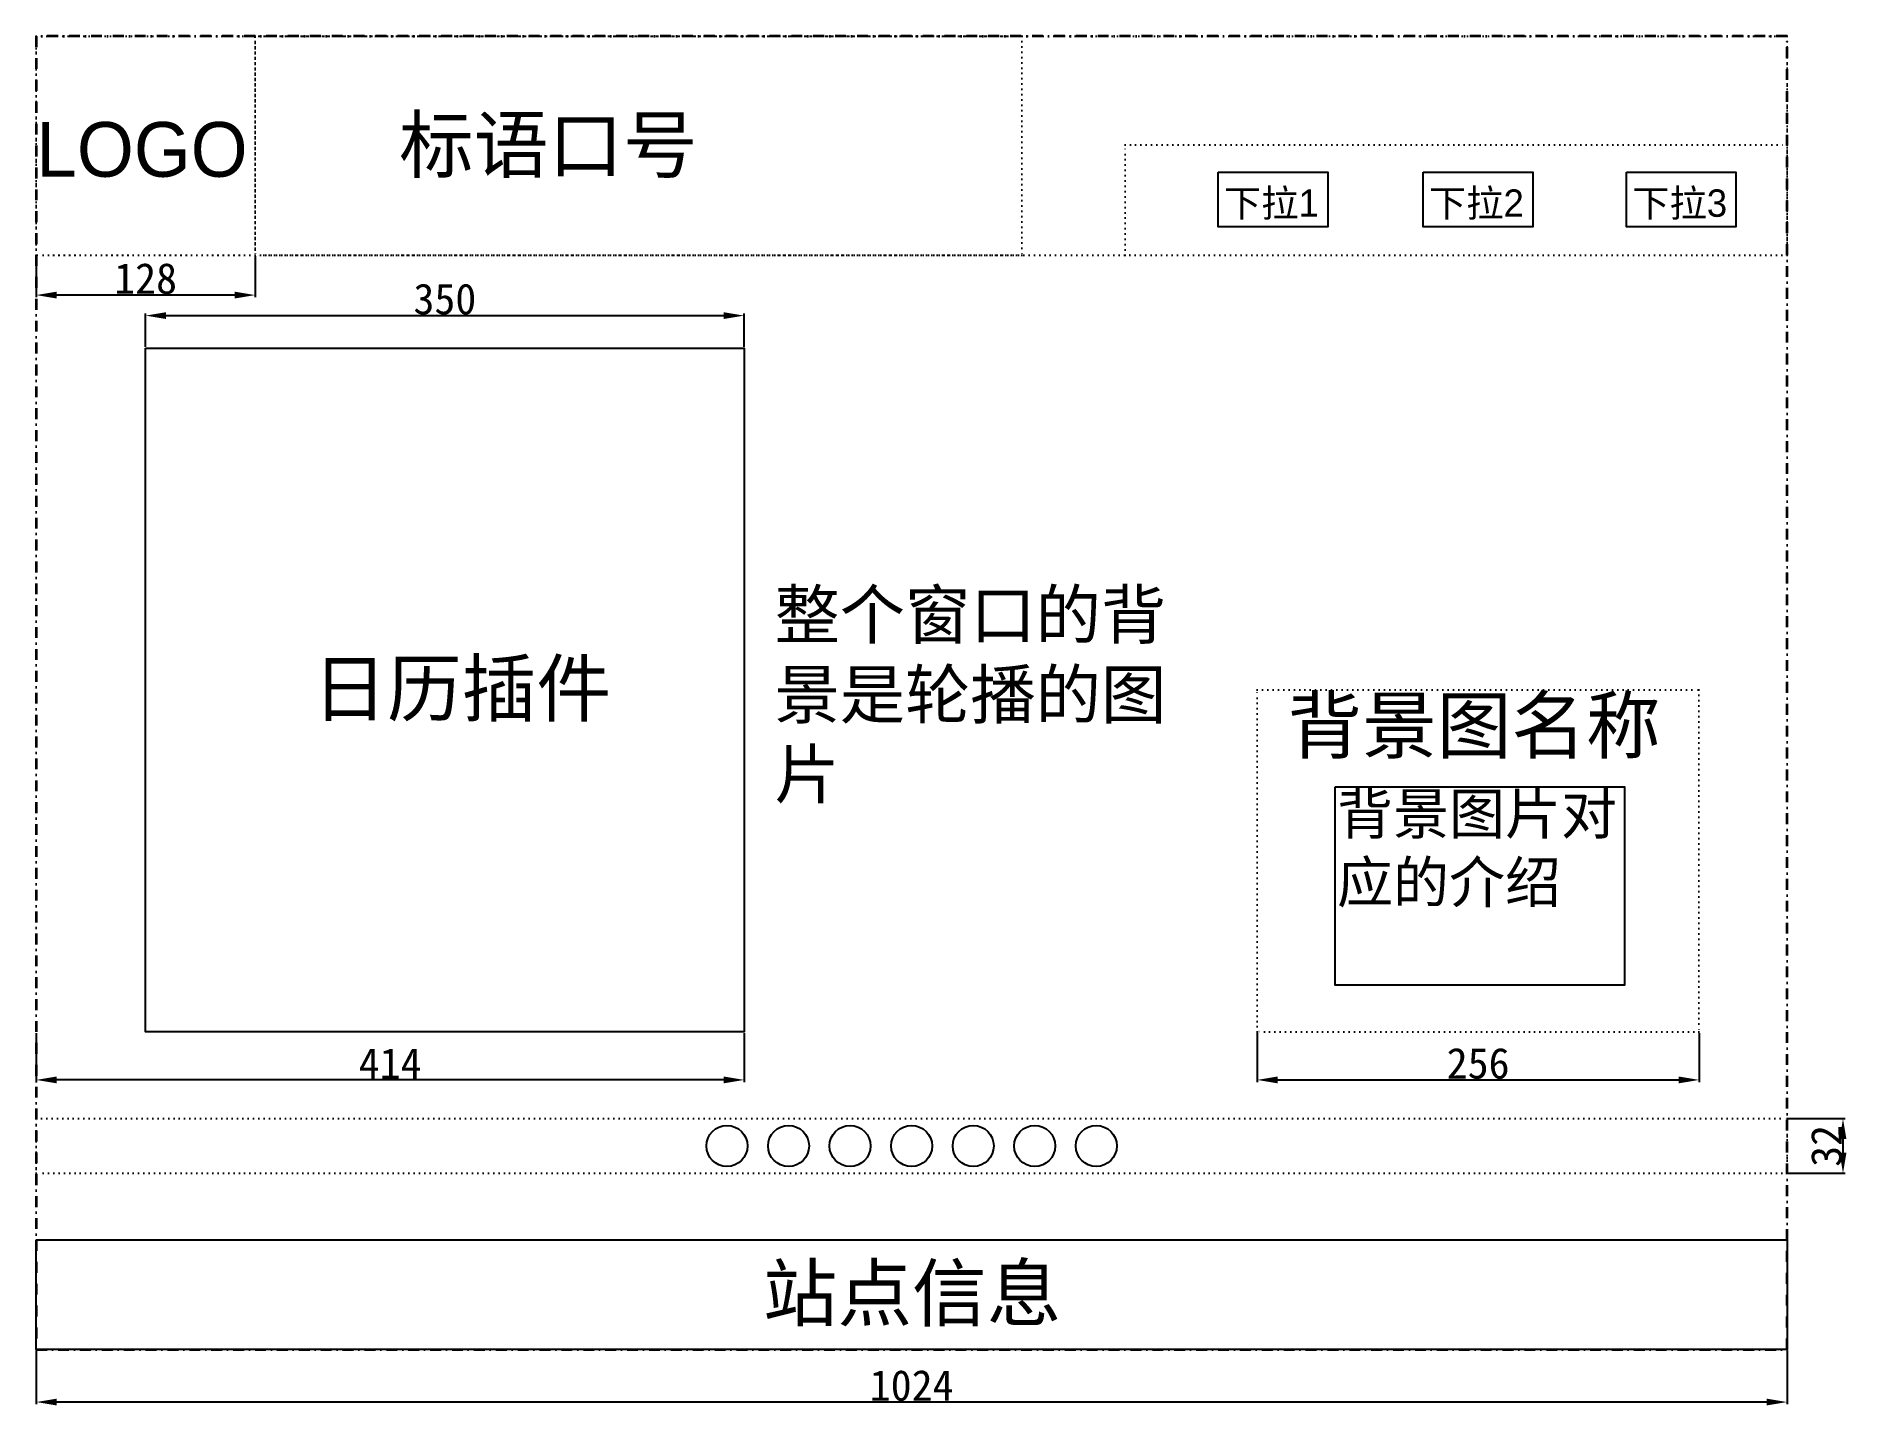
# Model space of a CAD drawing. Header units: millimetres. Extents: x 0 to 1059, y -33 to 768.
import ezdxf

# ---------------------------------------------------------------- set-up
doc = ezdxf.new("R2010")
doc.units = ezdxf.units.MM
doc.linetypes.add('ACAD_ISO07W100', pattern=[3, 0, -3])
doc.linetypes.add('DASHDOT2', pattern=[12.7, 6.35, -3.175, 0, -3.175])
doc.dimstyles.new('副本 ISO-25', dxfattribs={"dimtxt": 18, "dimasz": 12, "dimexe": 1.25, "dimexo": 0.625, "dimtad": 1, "dimdsep": 46, "dimtxsty": 'Standard', "dimcen": 8, "dimadec": 0, "dimazin": 0, "dimtfac": 1, "dimtmove": 0, "dimatfit": 3, "dimfxl": 1, "dimarcsym": 0})

# ---------------------------------------------------------------- blocks, each defined once
blk = doc.blocks.new('*U12')
blk.add_circle((0, 0), 12)
blk = doc.blocks.new('*U13')
at = {"color": 0, "linetype": 'ByBlock', "lineweight": -2, "transparency": 16777216}
for p in [(0, 0), (36, 0), (72, 0), (108, 0), (144, 0), (180, 0), (216, 0)]:
    blk.add_blockref('*U12', p, dxfattribs=at)
blk = doc.blocks.new('*D14')
at = {"color": 0, "lineweight": -2, "transparency": 16777216}
for p, q in [((64, 586.3), (64, 605.8)), ((76, 604.6), (402, 604.6)), ((414, 586.3), (414, 605.8))]:
    blk.add_line(p, q, dxfattribs=at)
at = {"color": 0, "transparency": 16777216}
for points in [[(76, 606.6), (76, 602.6), (64, 604.6)], [(402, 606.6), (402, 602.6), (414, 604.6)]]:
    blk.add_solid(points, dxfattribs=at)
at = {"layer": 'Defpoints', "color": 0, "transparency": 16777216}
for p in [(414, 604.6), (64, 585.6), (414, 585.6)]:
    blk.add_point(p, dxfattribs=at)
at = {"color": 0, "transparency": 16777216, "insert": (239, 614.2), "char_height": 18, "attachment_point": 5}
blk.add_mtext('350', dxfattribs=at)
blk = doc.blocks.new('*D15')
at = {"color": 0, "lineweight": -2, "transparency": 16777216}
for p, q in [((0, 639.4), (0, 615.4)), ((128, 639.4), (128, 615.4)), ((116, 616.6), (12, 616.6))]:
    blk.add_line(p, q, dxfattribs=at)
at = {"color": 0, "transparency": 16777216}
for points in [[(12, 618.6), (12, 614.6), (0, 616.6)], [(116, 618.6), (116, 614.6), (128, 616.6)]]:
    blk.add_solid(points, dxfattribs=at)
at = {"layer": 'Defpoints', "color": 0, "transparency": 16777216}
for p in [(0, 640), (128, 640), (0, 616.6)]:
    blk.add_point(p, dxfattribs=at)
at = {"color": 0, "transparency": 16777216, "insert": (64, 626.2), "char_height": 18, "attachment_point": 5}
blk.add_mtext('128', dxfattribs=at)
blk = doc.blocks.new('*D16')
at = {"color": 0, "lineweight": -2, "transparency": 16777216}
for p, q in [((0, -0.6), (0, -32)), ((1024, -0.6), (1024, -32)), ((1012, -30.8), (12, -30.8))]:
    blk.add_line(p, q, dxfattribs=at)
at = {"color": 0, "transparency": 16777216}
for points in [[(12, -28.8), (12, -32.8), (0, -30.8)], [(1012, -28.8), (1012, -32.8), (1024, -30.8)]]:
    blk.add_solid(points, dxfattribs=at)
at = {"layer": 'Defpoints', "color": 0, "transparency": 16777216}
for p in [(0, 0), (1024, 0), (0, -30.8)]:
    blk.add_point(p, dxfattribs=at)
at = {"color": 0, "transparency": 16777216, "insert": (512, -21.2), "char_height": 18, "attachment_point": 5}
blk.add_mtext('1024', dxfattribs=at)
blk = doc.blocks.new('*D17')
at = {"color": 0, "lineweight": -2, "transparency": 16777216}
for p, q in [((1024.6, 135), (1058, 135)), ((1056.7, 123), (1056.7, 115)), ((1024.6, 103), (1058, 103))]:
    blk.add_line(p, q, dxfattribs=at)
at = {"color": 0, "transparency": 16777216}
for points in [[(1054.7, 123), (1058.7, 123), (1056.7, 135)], [(1054.7, 115), (1058.7, 115), (1056.7, 103)]]:
    blk.add_solid(points, dxfattribs=at)
at = {"layer": 'Defpoints', "color": 0, "transparency": 16777216}
for p in [(1024, 135), (1024, 103), (1056.7, 103)]:
    blk.add_point(p, dxfattribs=at)
at = {"color": 0, "transparency": 16777216, "insert": (1047.1, 119), "char_height": 18, "attachment_point": 5, "rotation": 90}
blk.add_mtext('32', dxfattribs=at)
blk = doc.blocks.new('*D18')
at = {"color": 0, "lineweight": -2, "transparency": 16777216}
for p, q in [((714.1, 185), (714.1, 156.3)), ((972.5, 185), (972.5, 156.3)), ((726.1, 157.6), (960.5, 157.6))]:
    blk.add_line(p, q, dxfattribs=at)
at = {"color": 0, "transparency": 16777216}
for points in [[(726.1, 159.6), (726.1, 155.6), (714.1, 157.6)], [(960.5, 159.6), (960.5, 155.6), (972.5, 157.6)]]:
    blk.add_solid(points, dxfattribs=at)
at = {"layer": 'Defpoints', "color": 0, "transparency": 16777216}
for p in [(714.1, 185.6), (972.5, 185.6), (972.5, 157.6)]:
    blk.add_point(p, dxfattribs=at)
at = {"color": 0, "transparency": 16777216, "insert": (843.3, 167.2), "char_height": 18, "attachment_point": 5}
blk.add_mtext('256', dxfattribs=at)
blk = doc.blocks.new('*D19')
at = {"color": 0, "lineweight": -2, "transparency": 16777216}
for p, q in [((0, 185), (0, 156.3)), ((414, 185), (414, 156.3)), ((402, 157.6), (12, 157.6))]:
    blk.add_line(p, q, dxfattribs=at)
at = {"color": 0, "transparency": 16777216}
for points in [[(12, 159.6), (12, 155.6), (0, 157.6)], [(402, 159.6), (402, 155.6), (414, 157.6)]]:
    blk.add_solid(points, dxfattribs=at)
at = {"layer": 'Defpoints', "color": 0, "transparency": 16777216}
for p in [(0, 185.6), (414, 185.6), (0, 157.6)]:
    blk.add_point(p, dxfattribs=at)
at = {"color": 0, "transparency": 16777216, "insert": (207, 167.2), "char_height": 18, "attachment_point": 5}
blk.add_mtext('414', dxfattribs=at)

msp = doc.modelspace()

# ---------------------------------------------------------------- linework, layer by layer
at = {"linetype": 'DASHDOT2', "lineweight": 35}
msp.add_lwpolyline([(0, 0), (1024, 0), (1024, 768), (0, 768)], close=True, dxfattribs=at)
at = {"color": 40, "linetype": 'ACAD_ISO07W100', "true_color": 0xf8d731}
msp.add_lwpolyline([(0, 768), (1024, 768), (1024, 640), (0, 640)], close=True, dxfattribs=at)
at = {"color": 114, "linetype": 'ACAD_ISO07W100', "true_color": 0x139b48}
msp.add_lwpolyline([(0, 768), (128, 768), (128, 640), (0, 640)], close=True, dxfattribs=at)
at = {"color": 85, "linetype": 'ACAD_ISO07W100', "true_color": 0x58ba48}
msp.add_lwpolyline([(128, 768), (576.476, 768), (576.476, 640), (128, 640)], close=True, dxfattribs=at)
at = {"linetype": 'ACAD_ISO07W100'}
for points in [[(636.805, 704.516), (1024, 704.516), (1024, 640), (636.805, 640)], [(714.144, 385.648), (972.473, 385.648), (972.473, 185.648), (714.144, 185.648)], [(0, 135), (1024, 135), (1024, 103), (0, 103)]]:
    msp.add_lwpolyline(points, close=True, dxfattribs=at)
for points in [[(691.315, 688.47), (755.315, 688.47), (755.315, 656.47), (691.315, 656.47)], [(811.209, 688.47), (875.209, 688.47), (875.209, 656.47), (811.209, 656.47)], [(930.12, 688.47), (994.12, 688.47), (994.12, 656.47), (930.12, 656.47)], [(64, 585.648), (414, 585.648), (414, 185.648), (64, 185.648)], [(759.732, 328.988), (928.911, 328.988), (928.911, 213.056), (759.732, 213.056)], [(0, 64), (1024, 64), (1024, 0), (0, 0)]]:
    msp.add_lwpolyline(points, close=True)

# ---------------------------------------------------------------- block references
msp.add_blockref('*U13', (404, 119))

# ---------------------------------------------------------------- texts
at = {"attachment_point": 1}
for s, width, heights, insert, char_height in [('{\\fSTXinwei|b0|i0|c134|p2;标语口号}', 214.78241, [52.828], (212.238, 720.545), 32), ('{\\fSTXinwei|b0|i0|c134|p2;LOGO}', 79.0762, [38.11], (0, 717.81), 32), ('{\\fSTXinwei|b0|i0|c134|p2;下拉1}', 104.77098, [29.637], (694.6, 678.383), 16), ('{\\fSTXinwei|b0|i0|c134|p2;下拉2}', 104.77098, [29.637], (814.494, 678.383), 16), ('{\\fSTXinwei|b0|i0|c134|p2;下拉3}', 104.77098, [29.637], (933.405, 678.383), 16), ('{\\fSTXinwei|b0|i0|c134|p2;\\C41;\\c5369588;整个窗口的背景是轮播的图片}', 264.86159, [212.756], (431.776, 443.706), 28), ('{\\fSTXinwei|b0|i0|c134|p2;日历插件}', 214.78241, [52.828], (161.593, 402.6), 32), ('{\\fSTXinwei|b0|i0|c134|p2;背景图名称}', 231.22514, [52.828], (731.821, 381.001), 32), ('{\\fSTXinwei|b0|i0|c134|p2;\\H0.75x;背景图片对应的介绍}', 177.96299, [112.751], (760.822, 325.283), 32), ('{\\fSTXinwei|b0|i0|c134|p2;站点信息}', 214.78241, [52.828], (424.976, 48.927), 32)]:
    msp.add_mtext_dynamic_manual_height_columns(s, width=width, gutter_width=12.5, heights=heights, dxfattribs=dict(at, insert=insert, char_height=char_height))

# ---------------------------------------------------------------- dimensions: what is measured, and where the dimension line sits
for base, p1, p2, picture, middle in [((0, 616.601), (128, 640), (0, 640), '*D15', (64, 626.226)), ((414, 604.552), (64, 585.648), (414, 585.648), '*D14', (239, 614.177)), ((0, -30.797), (1024, 0), (0, 0), '*D16', (512, -21.172))]:
    dim = msp.add_linear_dim(base=base, p1=p1, p2=p2, dimstyle='副本 ISO-25')
    dim.commit()
    dim.dimension.update_dxf_attribs({"geometry": picture, "text_midpoint": middle})
dim = msp.add_linear_dim(base=(0, 157.562), p1=(414, 185.648), p2=(0, 185.648), dimstyle='副本 ISO-25')
dim.commit()
dim.dimension.update_dxf_attribs({"geometry": '*D19', "text_midpoint": (207, 157.562), "dimtype": 160})
dim = msp.add_linear_dim(base=(972.473, 157.562), p1=(714.144, 185.648), p2=(972.473, 185.648), text='256', dimstyle='副本 ISO-25')
dim.commit()
dim.dimension.update_dxf_attribs({"geometry": '*D18', "text_midpoint": (843.308, 167.187)})
dim = msp.add_linear_dim(base=(1056.734, 103), p1=(1024, 135), p2=(1024, 103), angle=90, dimstyle='副本 ISO-25')
dim.commit()
dim.dimension.update_dxf_attribs({"geometry": '*D17', "text_midpoint": (1047.109, 119)})

doc.saveas('drawing.dxf')
